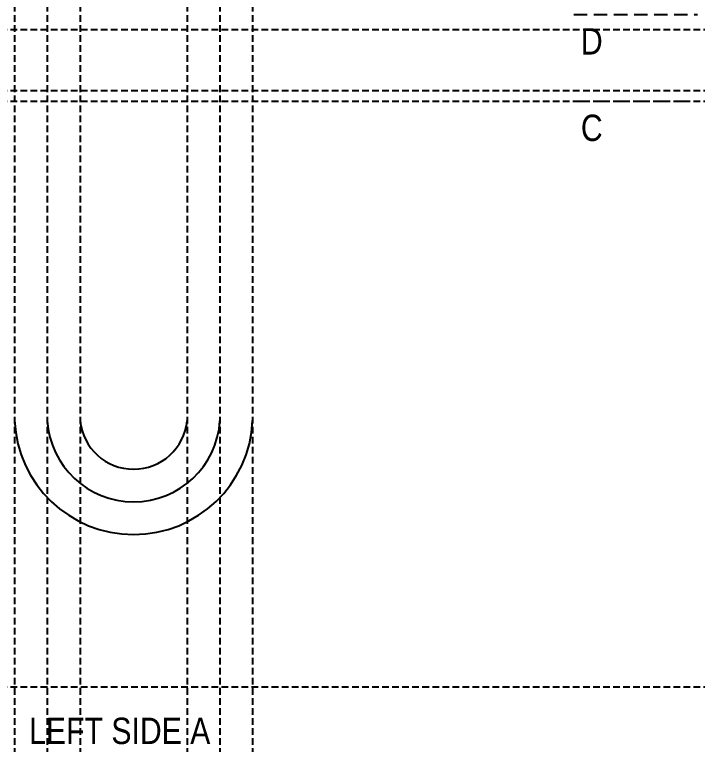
# Model space of a CAD drawing. Extents: x -680 to 5888, y -3600 to 1159.
# Drawn here: x -381 to 914, y -1163 to 221 of the extents above; entities that cross this region are included whole.
import ezdxf

# ---------------------------------------------------------------- set-up
doc = ezdxf.new("R2010")
doc.units = 0
doc.linetypes.add('DASHED', pattern=[19.05, 12.7, -6.35])
doc.layers.get('0').update_dxf_attribs({"linetype": 'CONTINUOUS'})
doc.layers.add('construction', color=252, linetype='CONTINUOUS')
doc.styles.get("Standard").update_dxf_attribs({"font": 'DejaVuSansCondensed.ttf'})

msp = doc.modelspace()

# ---------------------------------------------------------------- linework, layer by layer
at = {"linetype": 'DASHED', "ltscale": 2}
for p, q in [((679.41, 221.073), (913.907, 221.073)), ((679.41, 57.073), (913.907, 57.073))]:
    msp.add_line(p, q, dxfattribs=at)
at = {"color": 2}
for radius, start, end in [(226, 182.525006, 357.474994), (164, 183.495814, 356.504186), (102, 185.626271, 354.373729)]:
    msp.add_arc((-155.457, -539.097), radius, start, end, dxfattribs=at)
at = {"layer": 'construction', "linetype": 'DASHED'}
for p, direction in [((-381.238, 561.829), (0, -1)), ((-319.152, 561.786), (0, -1)), ((-256.966, 561.786), (0, -1)), ((-53.948, 561.786), (0, -1)), ((8.238, 561.786), (0, -1)), ((70.323, 561.829), (0, -1)), ((1599.932, 637.073), (1, 0)), ((1599.932, 373.073), (1, 0)), ((1599.932, 193.073), (1, 0)), ((1599.932, 77.073), (1, 0)), ((1599.888, 57.073), (1, 0)), ((830, -1053.81), (1, 0))]:
    msp.add_xline(p, direction, dxfattribs=at)

# ---------------------------------------------------------------- texts
at = {"char_height": 50, "width": 583.64868, "attachment_point": 1}
for s, insert in [('{D}', (692.882, 195.326)), ('{C}', (692.882, 31.326)), ('{LEFT SIDE A}', (-353.657, -1112.338))]:
    msp.add_mtext(s, dxfattribs=dict(at, insert=insert))

doc.saveas('drawing.dxf')
